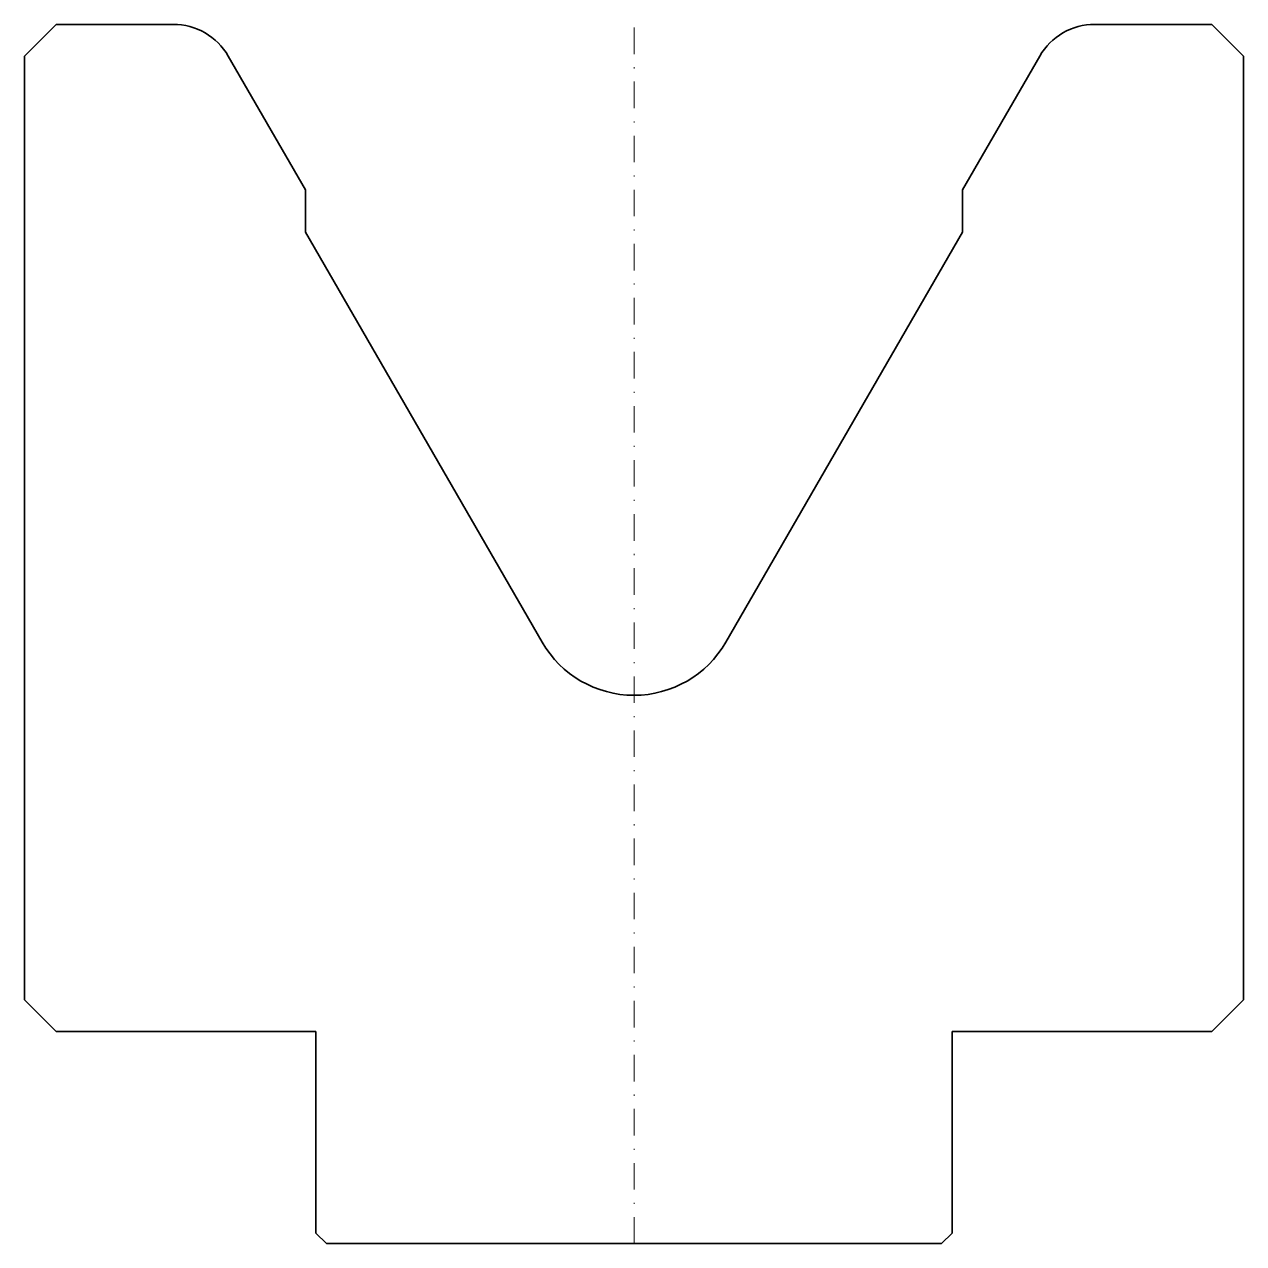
# Model space of a CAD drawing. Header units: millimetres. Extents: x -58 to 58, y -115 to 0.
import ezdxf

# ---------------------------------------------------------------- set-up
doc = ezdxf.new("R2010")
doc.units = ezdxf.units.MM
doc.header["$LTSCALE"] = 5
doc.linetypes.add('AUSGEZOGEN', pattern=[0])
doc.linetypes.add('DASHDOT', pattern=[1, 0.5, -0.25, 0, -0.25])
doc.layers.add('2', color=7, linetype='Continuous')

msp = doc.modelspace()

# ---------------------------------------------------------------- linework, layer by layer
at = {"layer": '2', "color": 7, "linetype": 'AUSGEZOGEN', "lineweight": 35}
for p, q in [((-54.5, 0), (-57.5, -3)), ((-43.46, 0), (-54.5, 0)), ((54.5, 0), (43.46, 0)), ((57.5, -3), (54.5, 0)), ((-57.5, -3), (-57.5, -92)), ((-31, -15.59), (-38.27, -3)), ((38.27, -3), (31, -15.59)), ((57.5, -92), (57.5, -3)), ((-31, -19.59), (-31, -15.59)), ((31, -19.59), (31, -15.59)), ((-8.66, -58.28), (-31, -19.59)), ((31, -19.59), (8.66, -58.28)), ((-57.5, -92), (-54.5, -95)), ((54.5, -95), (57.5, -92)), ((-54.5, -95), (-30, -95)), ((-30, -95), (-30, -114)), ((30, -114), (30, -95)), ((30, -95), (54.5, -95)), ((-30, -114), (-29, -115)), ((-29, -115), (29, -115)), ((29, -115), (30, -114))]:
    msp.add_line(p, q, dxfattribs=at)
at = {"layer": '2', "color": 7, "linetype": 'DASHDOT', "lineweight": 18}
msp.add_line((0, -115), (0, 0), dxfattribs=at)
at = {"layer": '2', "color": 7, "linetype": 'AUSGEZOGEN', "lineweight": 35}
for centre, radius, start, end in [((-43.46, -6), 6, 30, 90), ((43.46, -6), 6, 90, 150), ((0, -53.28), 10, 210, 330)]:
    msp.add_arc(centre, radius, start, end, dxfattribs=at)

doc.saveas('drawing.dxf')
